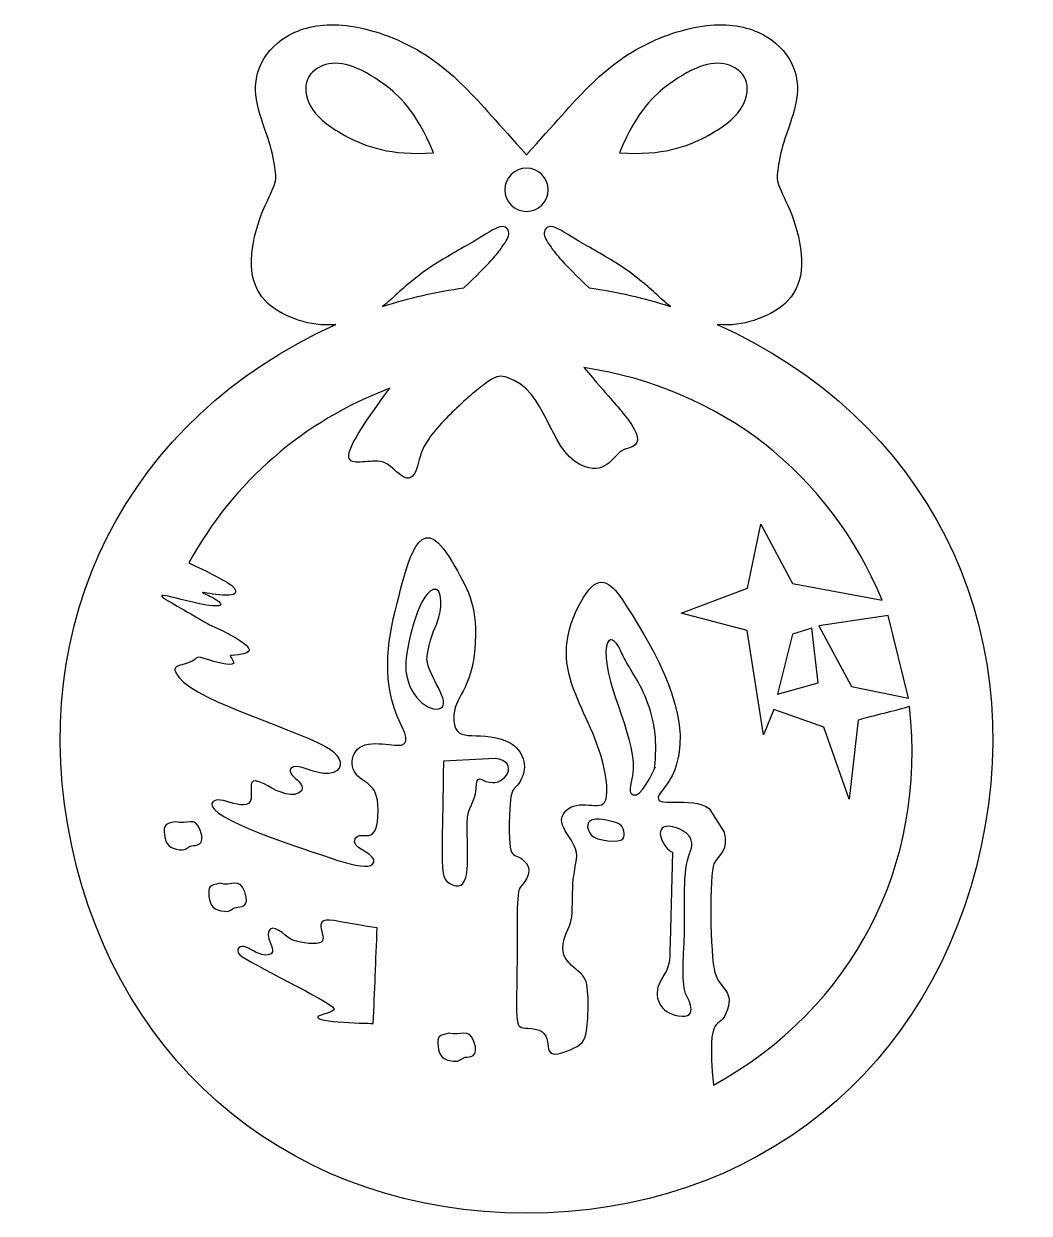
# Model space of a CAD drawing. Header units: centimetres. Extents: x 1 to 127, y -92 to 6.
# Drawn here: x 117.48 to 125.94, y -48.61 to -38.6 of the extents above; entities that cross this region are included whole.
import ezdxf

# ---------------------------------------------------------------- set-up
doc = ezdxf.new("R2010")
doc.units = ezdxf.units.CM
doc.header["$MEASUREMENT"] = 0
doc.layers.add('layer 1', color=7, linetype='Continuous')

msp = doc.modelspace()

# ---------------------------------------------------------------- linework, layer by layer
at = {"layer": 'layer 1', "color": 250}
for points, knots in [([(120.10705, -41.13459), (118.35232, -41.92361), (117.48361, -43.64028), (117.8871, -45.52145), (117.8871, -45.52145), (118.29058, -47.40263), (119.7869, -48.61205), (121.71085, -48.61205), (121.71085, -48.61205), (123.63481, -48.61205), (125.13112, -47.40263), (125.53461, -45.52145), (125.53461, -45.52145), (125.93809, -43.64028), (125.06938, -41.92361), (123.31466, -41.13459), (123.31466, -41.13459), (123.31466, -41.13459), (123.36167, -41.13776), (123.36167, -41.13776), (123.36167, -41.13776), (123.46957, -41.14171), (123.56471, -41.12134), (123.65859, -41.0869), (123.65859, -41.0869), (123.75248, -41.05245), (123.84515, -41.00393), (123.91181, -40.93057), (123.91181, -40.93057), (123.97847, -40.85723), (124.01915, -40.75905), (124.0238, -40.63736), (124.0238, -40.63736), (124.02844, -40.51568), (123.99707, -40.37049), (123.95637, -40.25306), (123.95637, -40.25306), (123.91568, -40.13564), (123.86568, -40.04599), (123.84068, -39.98528), (123.84068, -39.98528), (123.81568, -39.92456), (123.81568, -39.89279), (123.82304, -39.83572), (123.82304, -39.83572), (123.8304, -39.77864), (123.84511, -39.69626), (123.8752, -39.5989), (123.8752, -39.5989), (123.90529, -39.50153), (123.95073, -39.38918), (123.97347, -39.28195), (123.97347, -39.28195), (123.99619, -39.1747), (123.99619, -39.07257), (123.95699, -38.97327), (123.95699, -38.97327), (123.91778, -38.87398), (123.83938, -38.77751), (123.72631, -38.70999), (123.72631, -38.70999), (123.61325, -38.64247), (123.46553, -38.60388), (123.29054, -38.61353), (123.29054, -38.61353), (123.11555, -38.62317), (122.91328, -38.68105), (122.73317, -38.76844), (122.73317, -38.76844), (122.55307, -38.85581), (122.39512, -38.9727), (122.23178, -39.13499), (122.23178, -39.13499), (122.0911, -39.27474), (121.94644, -39.44815), (121.71085, -39.7067), (121.71085, -39.7067), (121.47527, -39.44815), (121.3306, -39.27474), (121.18993, -39.13499), (121.18993, -39.13499), (121.02658, -38.9727), (120.86863, -38.85581), (120.68853, -38.76844), (120.68853, -38.76844), (120.50842, -38.68105), (120.30616, -38.62317), (120.13116, -38.61353), (120.13116, -38.61353), (119.95618, -38.60388), (119.80846, -38.64247), (119.69539, -38.70999), (119.69539, -38.70999), (119.58232, -38.77751), (119.50392, -38.87398), (119.46471, -38.97327), (119.46471, -38.97327), (119.42551, -39.07257), (119.42551, -39.1747), (119.44824, -39.28195), (119.44824, -39.28195), (119.47097, -39.38918), (119.51642, -39.50153), (119.5465, -39.5989), (119.5465, -39.5989), (119.57659, -39.69626), (119.59131, -39.77864), (119.59867, -39.83572), (119.59867, -39.83572), (119.60603, -39.89279), (119.60603, -39.92456), (119.58103, -39.98528), (119.58103, -39.98528), (119.55602, -40.04599), (119.50602, -40.13564), (119.46533, -40.25306), (119.46533, -40.25306), (119.42464, -40.37049), (119.39326, -40.51568), (119.3979, -40.63736), (119.3979, -40.63736), (119.40255, -40.75905), (119.44323, -40.85723), (119.50989, -40.93057), (119.50989, -40.93057), (119.57656, -41.00393), (119.66922, -41.05245), (119.76311, -41.0869), (119.76311, -41.0869), (119.857, -41.12134), (119.95213, -41.14171), (120.06004, -41.13776), (120.06004, -41.13776), (120.07549, -41.13719), (120.09119, -41.13613), (120.10705, -41.13459)], [0, 0, 0, 0, 0.02857143, 0.02857143, 0.02857143, 0.02857143, 0.05714286, 0.05714286, 0.05714286, 0.05714286, 0.08571429, 0.08571429, 0.08571429, 0.08571429, 0.11428571, 0.11428571, 0.11428571, 0.11428571, 0.14285714, 0.14285714, 0.14285714, 0.14285714, 0.17142857, 0.17142857, 0.17142857, 0.17142857, 0.2, 0.2, 0.2, 0.2, 0.22857143, 0.22857143, 0.22857143, 0.22857143, 0.25714286, 0.25714286, 0.25714286, 0.25714286, 0.28571429, 0.28571429, 0.28571429, 0.28571429, 0.31428571, 0.31428571, 0.31428571, 0.31428571, 0.34285714, 0.34285714, 0.34285714, 0.34285714, 0.37142857, 0.37142857, 0.37142857, 0.37142857, 0.4, 0.4, 0.4, 0.4, 0.42857143, 0.42857143, 0.42857143, 0.42857143, 0.45714286, 0.45714286, 0.45714286, 0.45714286, 0.48571429, 0.48571429, 0.48571429, 0.48571429, 0.51428571, 0.51428571, 0.51428571, 0.51428571, 0.54285714, 0.54285714, 0.54285714, 0.54285714, 0.57142857, 0.57142857, 0.57142857, 0.57142857, 0.6, 0.6, 0.6, 0.6, 0.62857143, 0.62857143, 0.62857143, 0.62857143, 0.65714286, 0.65714286, 0.65714286, 0.65714286, 0.68571429, 0.68571429, 0.68571429, 0.68571429, 0.71428571, 0.71428571, 0.71428571, 0.71428571, 0.74285714, 0.74285714, 0.74285714, 0.74285714, 0.77142857, 0.77142857, 0.77142857, 0.77142857, 0.8, 0.8, 0.8, 0.8, 0.82857143, 0.82857143, 0.82857143, 0.82857143, 0.85714286, 0.85714286, 0.85714286, 0.85714286, 0.88571429, 0.88571429, 0.88571429, 0.88571429, 0.91428571, 0.91428571, 0.91428571, 0.91428571, 0.94285714, 0.94285714, 0.94285714, 0.94285714, 1, 1, 1, 1]), ([(120.92886, -39.68879), (120.5641, -39.71602), (120.35786, -39.63431), (120.20928, -39.55714), (120.20928, -39.55714), (120.06072, -39.47997), (119.9698, -39.40735), (119.91527, -39.32847), (119.91527, -39.32847), (119.86073, -39.2496), (119.84254, -39.16449), (119.86073, -39.09697), (119.86073, -39.09697), (119.8789, -39.02945), (119.93345, -38.97951), (119.99822, -38.95455), (119.99822, -38.95455), (120.06298, -38.92958), (120.13799, -38.92958), (120.22264, -38.95511), (120.22264, -38.95511), (120.3073, -38.98065), (120.40161, -39.03171), (120.51865, -39.11768), (120.51865, -39.11768), (120.63569, -39.20364), (120.77545, -39.3245), (120.92886, -39.68879)], [0, 0, 0, 0, 0.125, 0.125, 0.125, 0.125, 0.25, 0.25, 0.25, 0.25, 0.375, 0.375, 0.375, 0.375, 0.5, 0.5, 0.5, 0.5, 0.625, 0.625, 0.625, 0.625, 0.75, 0.75, 0.75, 0.75, 1, 1, 1, 1]), ([(123.21242, -39.55714), (123.06384, -39.63431), (122.85761, -39.71602), (122.49285, -39.68879), (122.49285, -39.68879), (122.64625, -39.3245), (122.78602, -39.20364), (122.90305, -39.11768), (122.90305, -39.11768), (123.0201, -39.03171), (123.11441, -38.98065), (123.19906, -38.95511), (123.19906, -38.95511), (123.28372, -38.92958), (123.35871, -38.92958), (123.42349, -38.95455), (123.42349, -38.95455), (123.48826, -38.97951), (123.54279, -39.02945), (123.56098, -39.09697), (123.56098, -39.09697), (123.57916, -39.16449), (123.56098, -39.2496), (123.50644, -39.32847), (123.50644, -39.32847), (123.45189, -39.40735), (123.36099, -39.47997), (123.21242, -39.55714)], [0, 0, 0, 0, 0.125, 0.125, 0.125, 0.125, 0.25, 0.25, 0.25, 0.25, 0.375, 0.375, 0.375, 0.375, 0.5, 0.5, 0.5, 0.5, 0.625, 0.625, 0.625, 0.625, 0.75, 0.75, 0.75, 0.75, 1, 1, 1, 1]), ([(121.89261, -40.00048), (121.89261, -40.10086), (121.81124, -40.18224), (121.71085, -40.18224), (121.71085, -40.18224), (121.61047, -40.18224), (121.52909, -40.10086), (121.52909, -40.00048), (121.52909, -40.00048), (121.52909, -39.90009), (121.61047, -39.81871), (121.71085, -39.81871), (121.71085, -39.81871), (121.81124, -39.81871), (121.89261, -39.90009), (121.89261, -40.00048)], [0, 0, 0, 0, 0.2, 0.2, 0.2, 0.2, 0.4, 0.4, 0.4, 0.4, 0.6, 0.6, 0.6, 0.6, 1, 1, 1, 1]), ([(121.18462, -40.82617), (120.95219, -40.85773), (120.72352, -40.91002), (120.50048, -40.98262), (120.50048, -40.98262), (120.54359, -40.94872), (120.58419, -40.91083), (120.62845, -40.87104), (120.62845, -40.87104), (120.7097, -40.79795), (120.80329, -40.71837), (120.91586, -40.64347), (120.91586, -40.64347), (121.02843, -40.56858), (121.15997, -40.49841), (121.26269, -40.43722), (121.26269, -40.43722), (121.3654, -40.37602), (121.43928, -40.32384), (121.48794, -40.31304), (121.48794, -40.31304), (121.53659, -40.30224), (121.56002, -40.33283), (121.56182, -40.36433), (121.56182, -40.36433), (121.56362, -40.39582), (121.5438, -40.42822), (121.50437, -40.48315), (121.50437, -40.48315), (121.46494, -40.53808), (121.40589, -40.61555), (121.18462, -40.82617)], [0, 0, 0, 0, 0.11111111, 0.11111111, 0.11111111, 0.11111111, 0.22222222, 0.22222222, 0.22222222, 0.22222222, 0.33333333, 0.33333333, 0.33333333, 0.33333333, 0.44444444, 0.44444444, 0.44444444, 0.44444444, 0.55555556, 0.55555556, 0.55555556, 0.55555556, 0.66666667, 0.66666667, 0.66666667, 0.66666667, 0.77777778, 0.77777778, 0.77777778, 0.77777778, 1, 1, 1, 1]), ([(122.23709, -40.82617), (122.01581, -40.61555), (121.95677, -40.53808), (121.91733, -40.48315), (121.91733, -40.48315), (121.87791, -40.42822), (121.85809, -40.39582), (121.85989, -40.36433), (121.85989, -40.36433), (121.86169, -40.33283), (121.88511, -40.30224), (121.93377, -40.31304), (121.93377, -40.31304), (121.98243, -40.32384), (122.05631, -40.37602), (122.15902, -40.43722), (122.15902, -40.43722), (122.26173, -40.49841), (122.39328, -40.56858), (122.50585, -40.64347), (122.50585, -40.64347), (122.61841, -40.71837), (122.712, -40.79795), (122.79325, -40.87104), (122.79325, -40.87104), (122.83752, -40.91083), (122.87811, -40.94872), (122.92123, -40.98262), (122.92123, -40.98262), (122.69818, -40.91002), (122.46952, -40.85773), (122.23709, -40.82617)], [0, 0, 0, 0, 0.11111111, 0.11111111, 0.11111111, 0.11111111, 0.22222222, 0.22222222, 0.22222222, 0.22222222, 0.33333333, 0.33333333, 0.33333333, 0.33333333, 0.44444444, 0.44444444, 0.44444444, 0.44444444, 0.55555556, 0.55555556, 0.55555556, 0.55555556, 0.66666667, 0.66666667, 0.66666667, 0.66666667, 0.77777778, 0.77777778, 0.77777778, 0.77777778, 1, 1, 1, 1]), ([(121.12442, -41.836), (121.22567, -41.73962), (121.32851, -41.65272), (121.39654, -41.60848), (121.39654, -41.60848), (121.46457, -41.56424), (121.49779, -41.56267), (121.54841, -41.57925), (121.54841, -41.57925), (121.886, -41.68987), (121.89584, -42.17934), (122.16066, -42.31157), (122.16066, -42.31157), (122.37771, -42.41996), (122.42265, -42.24482), (122.52691, -42.18913), (122.52691, -42.18913), (122.58328, -42.15902), (122.76269, -42.17554), (122.52138, -41.87905), (122.52138, -41.87905), (122.47032, -41.81631), (122.40441, -41.7436), (122.19379, -41.49659), (122.19379, -41.49659), (123.34127, -41.6695), (124.25603, -42.38352), (124.70241, -43.45467), (124.70241, -43.45467), (124.70241, -43.45467), (123.9478, -43.31314), (123.9478, -43.31314), (123.9478, -43.31314), (123.9478, -43.31314), (123.68218, -42.81309), (123.68218, -42.81309), (123.68218, -42.81309), (123.68218, -42.81309), (123.56828, -43.35211), (123.56828, -43.35211), (123.56828, -43.35211), (123.56828, -43.35211), (123.01041, -43.56382), (123.01041, -43.56382), (123.01041, -43.56382), (123.01041, -43.56382), (123.56742, -43.70845), (123.56742, -43.70845), (123.56742, -43.70845), (123.56742, -43.70845), (123.70448, -44.58649), (123.70448, -44.58649), (123.70448, -44.58649), (123.70448, -44.58649), (123.79048, -44.37416), (123.79048, -44.37416), (123.79048, -44.37416), (123.79048, -44.37416), (124.21192, -44.52127), (124.21192, -44.52127), (124.21192, -44.52127), (124.21192, -44.52127), (124.42328, -45.12697), (124.42328, -45.12697), (124.42328, -45.12697), (124.42328, -45.12697), (124.4989, -44.4637), (124.4989, -44.4637), (124.4989, -44.4637), (124.61016, -44.42995), (124.82127, -44.38259), (124.93254, -44.34884), (124.93254, -44.34884), (125.07897, -45.6872), (124.45992, -46.88279), (123.28246, -47.53567), (123.28246, -47.53567), (123.22119, -46.86025), (123.33886, -47.10706), (123.40056, -46.89819), (123.40056, -46.89819), (123.45185, -46.72459), (123.34081, -46.73905), (123.29518, -46.58702), (123.29518, -46.58702), (123.25373, -46.44893), (123.24732, -45.75127), (123.28755, -45.67265), (123.28755, -45.67265), (123.32653, -45.59645), (123.41522, -45.55406), (123.37254, -45.40535), (123.37254, -45.40535), (123.37254, -45.40535), (123.24739, -45.208), (123.24739, -45.208), (123.24739, -45.208), (123.10382, -45.09404), (122.75662, -45.21805), (122.82783, -45.09103), (122.82783, -45.09103), (122.8672, -45.0208), (122.95627, -44.95874), (122.99203, -44.75096), (122.99203, -44.75096), (123.06552, -44.32392), (122.73801, -43.78837), (122.51856, -43.45199), (122.51856, -43.45199), (122.41384, -43.29147), (122.31243, -43.22619), (122.18965, -43.43196), (122.18965, -43.43196), (121.81926, -44.05267), (122.27029, -44.34727), (122.37248, -44.91098), (122.37248, -44.91098), (122.39092, -45.01272), (122.38932, -45.09766), (122.37568, -45.14012), (122.37568, -45.14012), (122.34424, -45.23804), (122.14403, -45.11505), (122.04036, -45.22745), (122.04036, -45.22745), (121.91919, -45.35884), (122.15991, -45.46664), (122.13094, -45.63657), (122.13094, -45.63657), (122.09974, -45.81952), (122.10191, -45.78032), (122.09725, -45.99469), (122.09725, -45.99469), (122.09379, -46.15351), (122.09247, -46.14508), (122.0419, -46.26469), (122.0419, -46.26469), (121.93999, -46.50577), (122.16032, -46.54157), (122.20449, -46.645), (122.20449, -46.645), (122.24442, -46.73848), (122.22808, -47.00027), (122.21242, -47.09611), (122.21242, -47.09611), (122.19721, -47.18919), (122.13868, -47.21199), (122.05497, -47.24581), (122.05497, -47.24581), (121.78278, -47.35578), (121.98511, -47.10109), (121.78383, -47.06245), (121.78383, -47.06245), (121.60369, -47.02786), (121.62206, -47.15833), (121.63233, -46.47128), (121.63233, -46.47128), (121.63458, -46.32038), (121.61943, -45.93069), (121.65637, -45.87166), (121.65637, -45.87166), (121.66987, -45.85007), (121.77709, -45.75215), (121.70946, -45.66839), (121.70946, -45.66839), (121.60032, -45.53322), (121.55522, -45.72016), (121.56785, -45.26083), (121.56785, -45.26083), (121.57571, -44.97505), (121.61762, -45.07785), (121.67477, -44.94394), (121.67477, -44.94394), (121.7244, -44.82767), (121.66883, -44.69439), (121.54846, -44.64266), (121.54846, -44.64266), (121.28478, -44.52933), (121.08679, -44.69398), (121.10105, -44.41854), (121.10105, -44.41854), (121.11014, -44.24291), (121.27936, -44.20022), (121.28277, -43.73929), (121.28277, -43.73929), (121.28482, -43.46254), (121.19325, -43.30873), (121.05992, -43.08995), (121.05992, -43.08995), (120.80679, -42.67458), (120.70744, -43.16242), (120.63918, -43.41453), (120.63918, -43.41453), (120.54438, -43.76465), (120.48928, -44.09392), (120.62389, -44.43005), (120.62389, -44.43005), (120.65344, -44.50386), (120.75101, -44.65382), (120.65929, -44.67268), (120.65929, -44.67268), (120.58736, -44.68746), (120.35008, -44.60828), (120.27154, -44.73053), (120.27154, -44.73053), (120.24419, -44.77312), (120.23293, -44.84382), (120.26426, -44.89573), (120.26426, -44.89573), (120.33703, -45.01627), (120.46278, -44.97032), (120.46278, -45.21797), (120.46278, -45.21797), (120.46278, -45.55509), (120.32106, -45.37213), (120.27051, -45.4614), (120.27051, -45.4614), (120.2287, -45.53525), (120.41547, -45.57919), (120.42577, -45.63575), (120.42577, -45.63575), (120.4512, -45.77526), (120.05001, -45.61742), (119.96884, -45.59076), (119.96884, -45.59076), (119.86465, -45.55654), (119.01763, -45.28609), (119.06542, -45.16333), (119.06542, -45.16333), (119.10659, -45.05755), (119.4028, -45.29357), (119.39686, -45.09103), (119.39686, -45.09103), (119.39427, -45.00274), (119.3752, -44.93356), (119.50385, -45.00025), (119.50385, -45.00025), (119.57845, -45.03893), (119.71247, -45.12395), (119.79749, -45.07576), (119.79749, -45.07576), (119.86947, -45.03495), (119.7843, -44.96643), (119.75163, -44.93757), (119.75163, -44.93757), (119.71183, -44.90241), (119.71023, -44.85733), (119.77013, -44.85321), (119.77013, -44.85321), (119.83678, -44.84862), (119.98958, -44.94265), (120.0871, -44.90464), (120.0871, -44.90464), (120.18529, -44.86636), (120.14519, -44.76777), (120.06284, -44.7107), (120.06284, -44.7107), (119.84775, -44.5616), (118.95396, -44.31544), (118.78715, -44.10258), (118.78715, -44.10258), (118.70459, -43.99722), (118.79712, -44.00878), (118.8668, -43.98127), (118.8668, -43.98127), (118.97729, -43.93765), (118.89909, -43.90888), (119.0471, -43.95834), (119.0471, -43.95834), (119.07127, -43.96642), (119.28296, -44.02992), (119.24499, -43.96631), (119.24499, -43.96631), (119.2042, -43.898), (119.20193, -43.93313), (119.3323, -43.90531), (119.3323, -43.90531), (119.52001, -43.86525), (119.06709, -43.67222), (119.03566, -43.65557), (119.03566, -43.65557), (118.96552, -43.61842), (118.91697, -43.58448), (118.83033, -43.53595), (118.83033, -43.53595), (118.4965, -43.34895), (118.65328, -43.4157), (118.96213, -43.48358), (118.96213, -43.48358), (119.12989, -43.52045), (119.2077, -43.5059), (119.06469, -43.42809), (119.06469, -43.42809), (119.02322, -43.40553), (118.97898, -43.39138), (118.98788, -43.38977), (118.98788, -43.38977), (119.00635, -43.38641), (119.32636, -43.46241), (119.25554, -43.35421), (119.25554, -43.35421), (119.23813, -43.32762), (119.19215, -43.29236), (118.87137, -43.139), (118.87137, -43.139), (119.24671, -42.45681), (119.83469, -41.94636), (120.56285, -41.67054), (120.56285, -41.67054), (119.89875, -42.55285), (120.36425, -42.20395), (120.5359, -42.30525), (120.5359, -42.30525), (120.61766, -42.3535), (120.72903, -42.53546), (120.79219, -42.33369), (120.79219, -42.33369), (120.80801, -42.28314), (120.81593, -42.21361), (120.86971, -42.12593), (120.86971, -42.12593), (120.92351, -42.03824), (121.02317, -41.93238), (121.12442, -41.836)], [0, 0, 0, 0, 0.01219512, 0.01219512, 0.01219512, 0.01219512, 0.02439024, 0.02439024, 0.02439024, 0.02439024, 0.03658537, 0.03658537, 0.03658537, 0.03658537, 0.04878049, 0.04878049, 0.04878049, 0.04878049, 0.06097561, 0.06097561, 0.06097561, 0.06097561, 0.07317073, 0.07317073, 0.07317073, 0.07317073, 0.08536585, 0.08536585, 0.08536585, 0.08536585, 0.09756098, 0.09756098, 0.09756098, 0.09756098, 0.1097561, 0.1097561, 0.1097561, 0.1097561, 0.12195122, 0.12195122, 0.12195122, 0.12195122, 0.13414634, 0.13414634, 0.13414634, 0.13414634, 0.14634146, 0.14634146, 0.14634146, 0.14634146, 0.15853659, 0.15853659, 0.15853659, 0.15853659, 0.17073171, 0.17073171, 0.17073171, 0.17073171, 0.18292683, 0.18292683, 0.18292683, 0.18292683, 0.19512195, 0.19512195, 0.19512195, 0.19512195, 0.20731707, 0.20731707, 0.20731707, 0.20731707, 0.2195122, 0.2195122, 0.2195122, 0.2195122, 0.23170732, 0.23170732, 0.23170732, 0.23170732, 0.24390244, 0.24390244, 0.24390244, 0.24390244, 0.25609756, 0.25609756, 0.25609756, 0.25609756, 0.26829268, 0.26829268, 0.26829268, 0.26829268, 0.2804878, 0.2804878, 0.2804878, 0.2804878, 0.29268293, 0.29268293, 0.29268293, 0.29268293, 0.30487805, 0.30487805, 0.30487805, 0.30487805, 0.31707317, 0.31707317, 0.31707317, 0.31707317, 0.32926829, 0.32926829, 0.32926829, 0.32926829, 0.34146341, 0.34146341, 0.34146341, 0.34146341, 0.35365854, 0.35365854, 0.35365854, 0.35365854, 0.36585366, 0.36585366, 0.36585366, 0.36585366, 0.37804878, 0.37804878, 0.37804878, 0.37804878, 0.3902439, 0.3902439, 0.3902439, 0.3902439, 0.40243902, 0.40243902, 0.40243902, 0.40243902, 0.41463415, 0.41463415, 0.41463415, 0.41463415, 0.42682927, 0.42682927, 0.42682927, 0.42682927, 0.43902439, 0.43902439, 0.43902439, 0.43902439, 0.45121951, 0.45121951, 0.45121951, 0.45121951, 0.46341463, 0.46341463, 0.46341463, 0.46341463, 0.47560976, 0.47560976, 0.47560976, 0.47560976, 0.48780488, 0.48780488, 0.48780488, 0.48780488, 0.5, 0.5, 0.5, 0.5, 0.51219512, 0.51219512, 0.51219512, 0.51219512, 0.52439024, 0.52439024, 0.52439024, 0.52439024, 0.53658537, 0.53658537, 0.53658537, 0.53658537, 0.54878049, 0.54878049, 0.54878049, 0.54878049, 0.56097561, 0.56097561, 0.56097561, 0.56097561, 0.57317073, 0.57317073, 0.57317073, 0.57317073, 0.58536585, 0.58536585, 0.58536585, 0.58536585, 0.59756098, 0.59756098, 0.59756098, 0.59756098, 0.6097561, 0.6097561, 0.6097561, 0.6097561, 0.62195122, 0.62195122, 0.62195122, 0.62195122, 0.63414634, 0.63414634, 0.63414634, 0.63414634, 0.64634146, 0.64634146, 0.64634146, 0.64634146, 0.65853659, 0.65853659, 0.65853659, 0.65853659, 0.67073171, 0.67073171, 0.67073171, 0.67073171, 0.68292683, 0.68292683, 0.68292683, 0.68292683, 0.69512195, 0.69512195, 0.69512195, 0.69512195, 0.70731707, 0.70731707, 0.70731707, 0.70731707, 0.7195122, 0.7195122, 0.7195122, 0.7195122, 0.73170732, 0.73170732, 0.73170732, 0.73170732, 0.74390244, 0.74390244, 0.74390244, 0.74390244, 0.75609756, 0.75609756, 0.75609756, 0.75609756, 0.76829268, 0.76829268, 0.76829268, 0.76829268, 0.7804878, 0.7804878, 0.7804878, 0.7804878, 0.79268293, 0.79268293, 0.79268293, 0.79268293, 0.80487805, 0.80487805, 0.80487805, 0.80487805, 0.81707317, 0.81707317, 0.81707317, 0.81707317, 0.82926829, 0.82926829, 0.82926829, 0.82926829, 0.84146341, 0.84146341, 0.84146341, 0.84146341, 0.85365854, 0.85365854, 0.85365854, 0.85365854, 0.86585366, 0.86585366, 0.86585366, 0.86585366, 0.87804878, 0.87804878, 0.87804878, 0.87804878, 0.8902439, 0.8902439, 0.8902439, 0.8902439, 0.90243902, 0.90243902, 0.90243902, 0.90243902, 0.91463415, 0.91463415, 0.91463415, 0.91463415, 0.92682927, 0.92682927, 0.92682927, 0.92682927, 0.93902439, 0.93902439, 0.93902439, 0.93902439, 0.95121951, 0.95121951, 0.95121951, 0.95121951, 0.96341463, 0.96341463, 0.96341463, 0.96341463, 0.97560976, 0.97560976, 0.97560976, 0.97560976, 1, 1, 1, 1]), ([(120.92641, -43.36382), (121.01407, -43.33168), (120.99658, -43.55235), (120.96342, -43.63365), (120.96342, -43.63365), (120.93893, -43.69371), (120.89322, -43.77686), (120.87362, -43.94968), (120.87362, -43.94968), (120.8811, -44.09386), (121.08471, -44.31563), (120.98844, -44.36272), (120.98844, -44.36272), (120.89846, -44.40674), (120.69513, -44.25641), (120.69513, -44.00458), (120.69513, -44.00458), (120.69513, -43.87), (120.7915, -43.41333), (120.92641, -43.36382)], [0, 0, 0, 0, 0.16666667, 0.16666667, 0.16666667, 0.16666667, 0.33333333, 0.33333333, 0.33333333, 0.33333333, 0.5, 0.5, 0.5, 0.5, 0.66666667, 0.66666667, 0.66666667, 0.66666667, 1, 1, 1, 1]), ([(124.16953, -43.67067), (124.16953, -43.67067), (124.75282, -43.5833), (124.75282, -43.5833), (124.75282, -43.5833), (124.75282, -43.5833), (124.92394, -44.27755), (124.92394, -44.27755), (124.92394, -44.27755), (124.92394, -44.27755), (124.44412, -44.18073), (124.44412, -44.18073), (124.44412, -44.18073), (124.44412, -44.18073), (124.16953, -43.67067), (124.16953, -43.67067)], [0, 0, 0, 0, 0.2, 0.2, 0.2, 0.2, 0.4, 0.4, 0.4, 0.4, 0.6, 0.6, 0.6, 0.6, 1, 1, 1, 1]), ([(123.94676, -43.74001), (123.94676, -43.74001), (124.11072, -43.68913), (124.11072, -43.68913), (124.11072, -43.68913), (124.11072, -43.68913), (124.16456, -44.1501), (124.16456, -44.1501), (124.16456, -44.1501), (124.16456, -44.1501), (123.82286, -44.24346), (123.82286, -44.24346), (123.82286, -44.24346), (123.82286, -44.24346), (123.94676, -43.74001), (123.94676, -43.74001)], [0, 0, 0, 0, 0.2, 0.2, 0.2, 0.2, 0.4, 0.4, 0.4, 0.4, 0.6, 0.6, 0.6, 0.6, 1, 1, 1, 1]), ([(122.37878, -43.88207), (122.38185, -43.75781), (122.442, -43.7667), (122.48615, -43.84604), (122.48615, -43.84604), (122.50375, -43.87767), (122.51609, -43.9146), (122.53984, -43.95678), (122.53984, -43.95678), (122.62365, -44.10558), (122.68981, -44.18338), (122.75283, -44.38836), (122.75283, -44.38836), (122.78715, -44.49998), (122.81356, -44.63184), (122.78715, -44.86916), (122.78715, -44.86916), (122.78715, -44.86916), (122.79243, -44.85861), (122.79243, -44.85861), (122.79243, -44.85861), (122.80989, -44.82372), (122.69851, -45.07813), (122.63577, -45.09066), (122.63577, -45.09066), (122.54734, -45.10833), (122.59178, -44.99044), (122.60233, -44.93244), (122.60233, -44.93244), (122.65532, -44.64128), (122.37105, -44.19472), (122.37878, -43.88207)], [0, 0, 0, 0, 0.11111111, 0.11111111, 0.11111111, 0.11111111, 0.22222222, 0.22222222, 0.22222222, 0.22222222, 0.33333333, 0.33333333, 0.33333333, 0.33333333, 0.44444444, 0.44444444, 0.44444444, 0.44444444, 0.55555556, 0.55555556, 0.55555556, 0.55555556, 0.66666667, 0.66666667, 0.66666667, 0.66666667, 0.77777778, 0.77777778, 0.77777778, 0.77777778, 1, 1, 1, 1]), ([(121.01378, -44.80925), (121.01378, -44.80925), (121.44648, -44.78504), (121.44648, -44.78504), (121.44648, -44.78504), (121.65867, -44.81202), (121.53417, -45.01539), (121.39889, -44.98643), (121.39889, -44.98643), (121.31429, -44.96832), (121.29807, -44.91027), (121.28724, -45.04001), (121.28724, -45.04001), (121.27626, -45.17143), (121.21627, -45.17685), (121.21196, -45.32955), (121.21196, -45.32955), (121.20881, -45.441), (121.22831, -45.68016), (121.2007, -45.78675), (121.2007, -45.78675), (121.17689, -45.8787), (121.10687, -45.86849), (121.05013, -45.82651), (121.05013, -45.82651), (121.02676, -45.80923), (121.01118, -45.7902), (121.00469, -45.69902), (121.00469, -45.69902), (120.99821, -45.60784), (121.00079, -45.44449), (121.01378, -44.80925)], [0, 0, 0, 0, 0.11111111, 0.11111111, 0.11111111, 0.11111111, 0.22222222, 0.22222222, 0.22222222, 0.22222222, 0.33333333, 0.33333333, 0.33333333, 0.33333333, 0.44444444, 0.44444444, 0.44444444, 0.44444444, 0.55555556, 0.55555556, 0.55555556, 0.55555556, 0.66666667, 0.66666667, 0.66666667, 0.66666667, 0.77777778, 0.77777778, 0.77777778, 0.77777778, 1, 1, 1, 1]), ([(122.22515, -45.36491), (122.20929, -45.23298), (122.47234, -45.3272), (122.49312, -45.33884), (122.49312, -45.33884), (122.52943, -45.35917), (122.54405, -45.4301), (122.52165, -45.46223), (122.52165, -45.46223), (122.49723, -45.49728), (122.29541, -45.47774), (122.25734, -45.4339), (122.25734, -45.4339), (122.23455, -45.40767), (122.22306, -45.36283), (122.22515, -45.36491)], [0, 0, 0, 0, 0.2, 0.2, 0.2, 0.2, 0.4, 0.4, 0.4, 0.4, 0.6, 0.6, 0.6, 0.6, 1, 1, 1, 1]), ([(118.75786, -45.31808), (118.85501, -45.34825), (118.92288, -45.26454), (118.96736, -45.38861), (118.96736, -45.38861), (119.01757, -45.52866), (118.9278, -45.51372), (118.89482, -45.52084), (118.89482, -45.52084), (118.85666, -45.52908), (118.85241, -45.55973), (118.79658, -45.55366), (118.79658, -45.55366), (118.70827, -45.54406), (118.67571, -45.51203), (118.66677, -45.42889), (118.66677, -45.42889), (118.65725, -45.34041), (118.67229, -45.33828), (118.75786, -45.31808)], [0, 0, 0, 0, 0.16666667, 0.16666667, 0.16666667, 0.16666667, 0.33333333, 0.33333333, 0.33333333, 0.33333333, 0.5, 0.5, 0.5, 0.5, 0.66666667, 0.66666667, 0.66666667, 0.66666667, 1, 1, 1, 1]), ([(123.05302, -45.41264), (123.11487, -45.46118), (123.10861, -45.52669), (123.08239, -45.58509), (123.08239, -45.58509), (123.02248, -45.71856), (123.04291, -46.03685), (123.03966, -46.23843), (123.03966, -46.23843), (123.03664, -46.42583), (123.00918, -46.65606), (123.04856, -46.76199), (123.04856, -46.76199), (123.05877, -46.78947), (123.17998, -46.98291), (122.98626, -46.95133), (122.98626, -46.95133), (122.83938, -46.92739), (122.76321, -46.79067), (122.83762, -46.66066), (122.83762, -46.66066), (122.92647, -46.5054), (122.91148, -46.52768), (122.91773, -46.33443), (122.91773, -46.33443), (122.91773, -46.33443), (122.9373, -45.57531), (122.9373, -45.57531), (122.9373, -45.57531), (122.86563, -45.54929), (122.7679, -45.35302), (122.90526, -45.35575), (122.90526, -45.35575), (122.94976, -45.35663), (123.01563, -45.3833), (123.05302, -45.41264)], [0, 0, 0, 0, 0.1, 0.1, 0.1, 0.1, 0.2, 0.2, 0.2, 0.2, 0.3, 0.3, 0.3, 0.3, 0.4, 0.4, 0.4, 0.4, 0.5, 0.5, 0.5, 0.5, 0.6, 0.6, 0.6, 0.6, 0.7, 0.7, 0.7, 0.7, 0.8, 0.8, 0.8, 0.8, 1, 1, 1, 1]), ([(119.13165, -45.83596), (119.22881, -45.86611), (119.29668, -45.78243), (119.34116, -45.90648), (119.34116, -45.90648), (119.39138, -46.04651), (119.3016, -46.0316), (119.26861, -46.03872), (119.26861, -46.03872), (119.23043, -46.04695), (119.22621, -46.07761), (119.17036, -46.07154), (119.17036, -46.07154), (119.08207, -46.06193), (119.04951, -46.0299), (119.04057, -45.94678), (119.04057, -45.94678), (119.03106, -45.8583), (119.04606, -45.85613), (119.13165, -45.83596)], [0, 0, 0, 0, 0.16666667, 0.16666667, 0.16666667, 0.16666667, 0.33333333, 0.33333333, 0.33333333, 0.33333333, 0.5, 0.5, 0.5, 0.5, 0.66666667, 0.66666667, 0.66666667, 0.66666667, 1, 1, 1, 1]), ([(120.45534, -46.21218), (120.44473, -46.48137), (120.43365, -46.74897), (120.42208, -47.01496), (120.42208, -47.01496), (120.42004, -47.0149), (119.91316, -47.00939), (119.95691, -46.95599), (119.95691, -46.95599), (119.96657, -46.94421), (120.10677, -46.91806), (120.09153, -46.8885), (120.09153, -46.8885), (120.06152, -46.83031), (119.36017, -46.49904), (119.29983, -46.4375), (119.29983, -46.4375), (119.25291, -46.38963), (119.30908, -46.353), (119.35303, -46.37214), (119.35303, -46.37214), (119.40489, -46.39471), (119.46872, -46.44743), (119.53554, -46.43909), (119.53554, -46.43909), (119.63146, -46.42712), (119.52094, -46.31427), (119.54086, -46.24461), (119.54086, -46.24461), (119.56593, -46.15699), (119.68478, -46.27934), (119.72283, -46.30199), (119.72283, -46.30199), (119.7778, -46.33471), (119.90885, -46.35334), (119.96972, -46.33814), (119.96972, -46.33814), (120.07051, -46.31298), (119.86837, -46.11242), (120.0913, -46.14975), (120.0913, -46.14975), (120.13733, -46.15745), (120.20916, -46.17181), (120.45534, -46.21218)], [0, 0, 0, 0, 0.08333333, 0.08333333, 0.08333333, 0.08333333, 0.16666667, 0.16666667, 0.16666667, 0.16666667, 0.25, 0.25, 0.25, 0.25, 0.33333333, 0.33333333, 0.33333333, 0.33333333, 0.41666667, 0.41666667, 0.41666667, 0.41666667, 0.5, 0.5, 0.5, 0.5, 0.58333333, 0.58333333, 0.58333333, 0.58333333, 0.66666667, 0.66666667, 0.66666667, 0.66666667, 0.75, 0.75, 0.75, 0.75, 0.83333333, 0.83333333, 0.83333333, 0.83333333, 1, 1, 1, 1]), ([(121.05869, -47.09741), (121.15586, -47.12757), (121.22369, -47.04388), (121.2682, -47.16794), (121.2682, -47.16794), (121.31838, -47.30776), (121.22903, -47.29297), (121.19565, -47.30017), (121.19565, -47.30017), (121.15747, -47.30841), (121.15325, -47.33906), (121.0974, -47.33299), (121.0974, -47.33299), (121.00911, -47.32338), (120.97654, -47.29136), (120.9676, -47.20823), (120.9676, -47.20823), (120.95809, -47.11977), (120.9731, -47.11758), (121.05869, -47.09741)], [0, 0, 0, 0, 0.16666667, 0.16666667, 0.16666667, 0.16666667, 0.33333333, 0.33333333, 0.33333333, 0.33333333, 0.5, 0.5, 0.5, 0.5, 0.66666667, 0.66666667, 0.66666667, 0.66666667, 1, 1, 1, 1])]:
    msp.add_open_spline(points, degree=3, knots=knots, dxfattribs=at)

doc.saveas('drawing.dxf')
